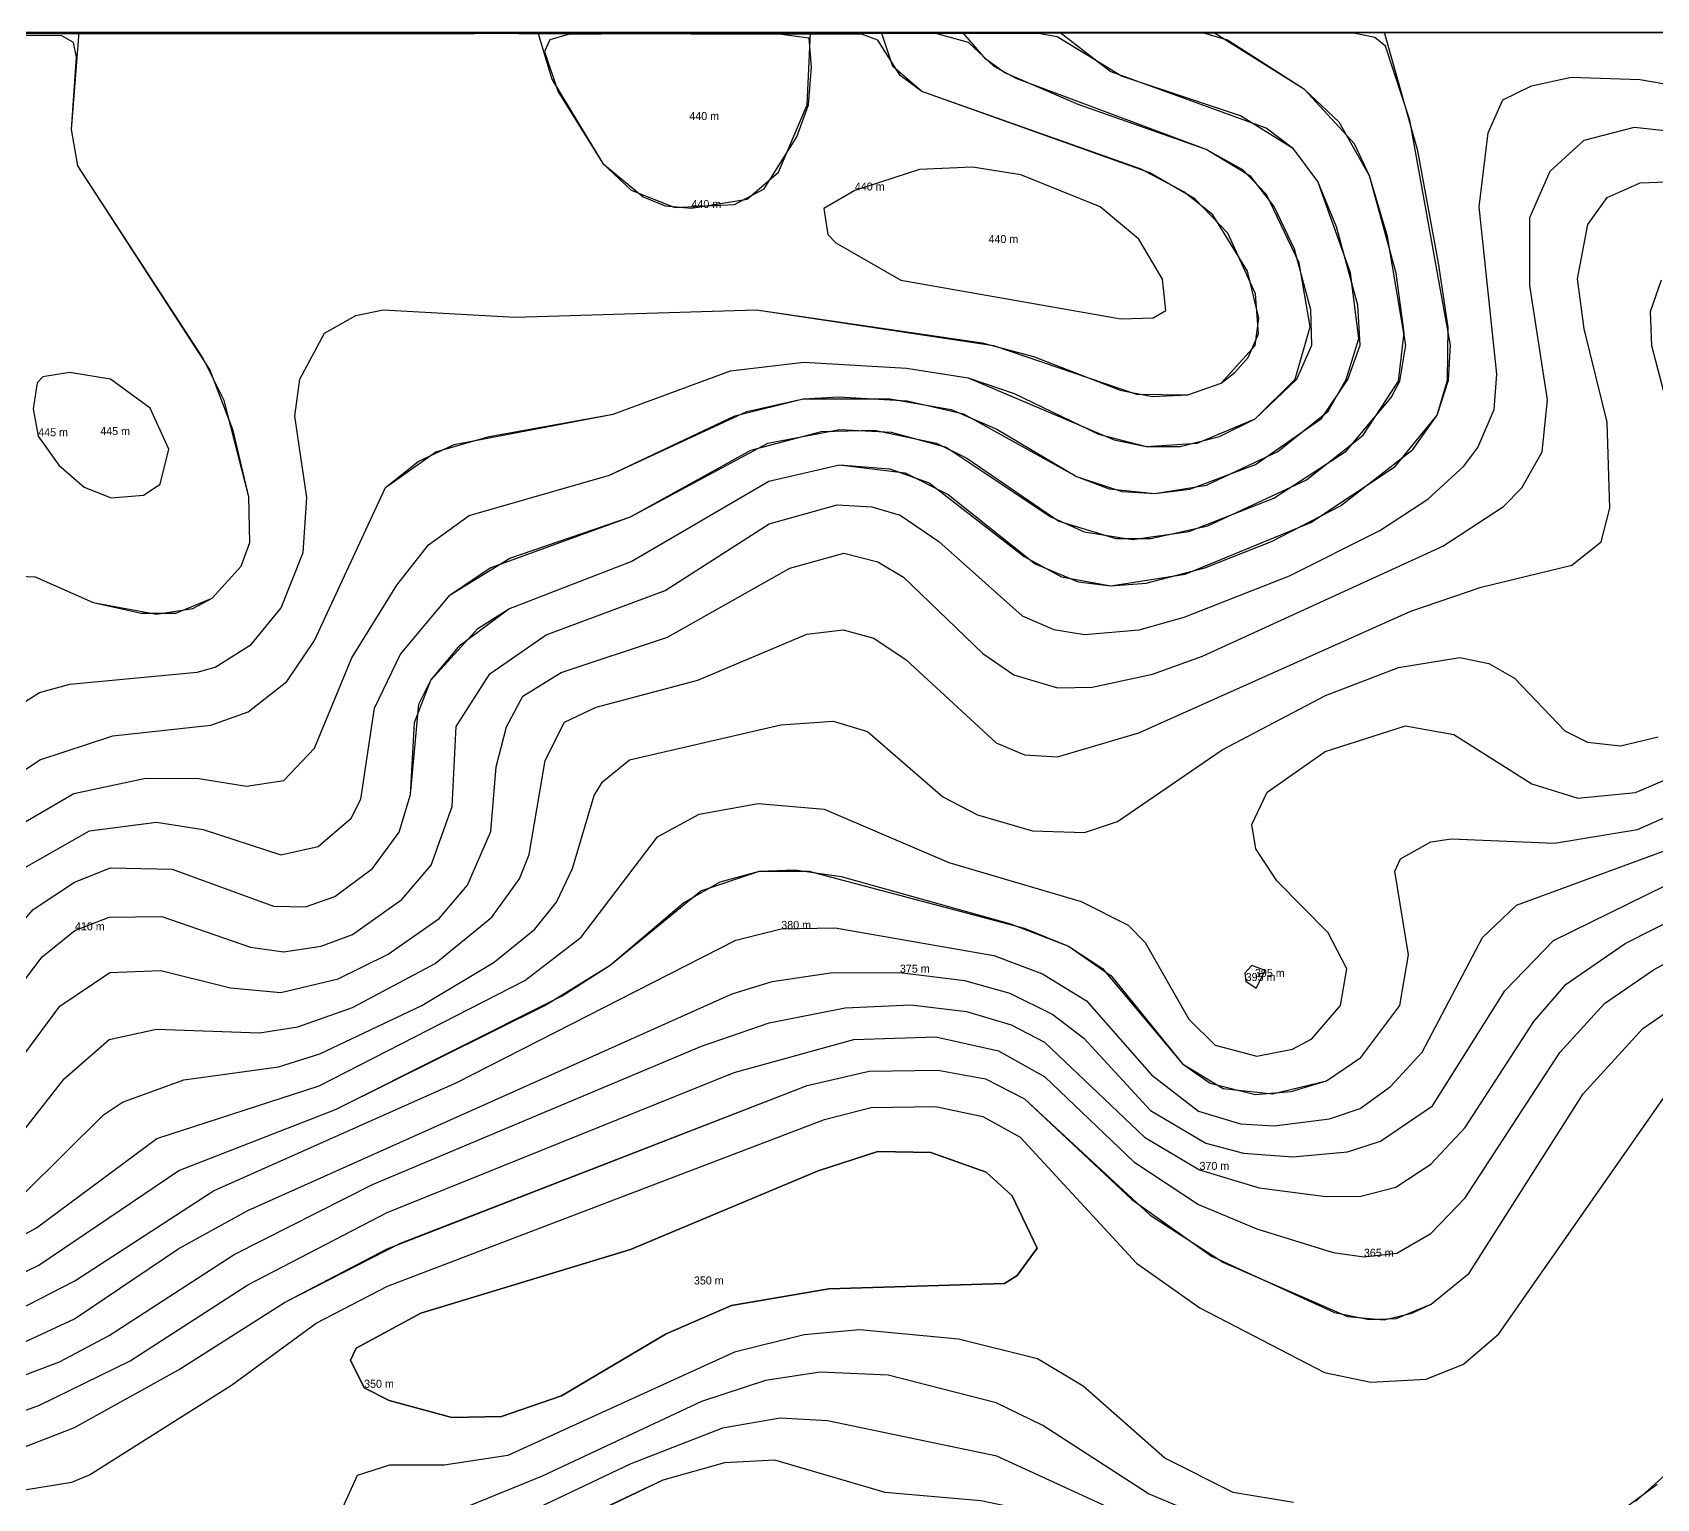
# Model space of a CAD drawing. Extents: x 104.513 to 104.5295, y 28.4567 to 28.4663.
# Drawn here: x 104.520084 to 104.523953, y 28.462821 to 28.466315 of the extents above; entities that cross this region are included whole.
import ezdxf

# ---------------------------------------------------------------- set-up
doc = ezdxf.new("R2010")
doc.units = 0
doc.header["$MEASUREMENT"] = 0
for name, color, linetype in [('Contour_Line_Intermediate', 7, 'Continuous'), ('Contour_Line_Major', 7, 'Continuous'), ('Contour_Line_Minor', 7, 'Continuous'), ('FeatureAttribs', 7, 'Continuous'), ('Iso-height_Area', 7, 'Continuous')]:
    doc.layers.add(name, color=color, linetype=linetype)

# ---------------------------------------------------------------- blocks, each defined once
blk = doc.blocks.new('FEATURE')

msp = doc.modelspace()

# ---------------------------------------------------------------- linework, layer by layer
at = {"layer": 'Contour_Line_Intermediate', "color": 36, "true_color": 0x804000}
for points in [[(104.5200152, 28.4644035, 425), (104.5201825, 28.4645012, 425), (104.5203504, 28.4645371, 425), (104.5204757, 28.4645375, 425), (104.5205936, 28.4645187, 425), (104.5206827, 28.4645319, 425), (104.5207556, 28.4646093, 425), (104.5208449, 28.4648245, 425), (104.5209516, 28.4649976, 425), (104.5210277, 28.4650938, 425), (104.521124, 28.4651635, 425), (104.5214588, 28.4652593, 425), (104.521757, 28.465401, 425), (104.5219198, 28.4654411, 425), (104.522127, 28.4654416, 425), (104.5222726, 28.4654157, 425), (104.5223811, 28.4653689, 425), (104.5225708, 28.4652561, 425), (104.5226786, 28.4652206, 425), (104.5227577, 28.4652155, 425), (104.5228803, 28.4652358, 425), (104.5230504, 28.4653159, 425), (104.5231705, 28.465412, 425), (104.5232135, 28.4654876, 425), (104.5232433, 28.4655854, 425), (104.5232233, 28.4657414, 425), (104.5231462, 28.4659596, 425), (104.523088, 28.4660369, 425), (104.5230229, 28.4660862, 425), (104.5226515, 28.4662214, 425), (104.5225311, 28.4663145, 425)], [(104.5200179, 28.4631722, 375), (104.5201839, 28.4632491, 375), (104.5204324, 28.4634167, 375), (104.5205972, 28.4635073, 375), (104.5217508, 28.4640235, 375), (104.5218457, 28.4640528, 375), (104.5219853, 28.4640736, 375), (104.5221503, 28.4640741, 375), (104.522304, 28.464055, 375), (104.522412, 28.4640249, 375), (104.5225145, 28.4639745, 375), (104.5225881, 28.4639176, 375), (104.5227471, 28.4637457, 375), (104.5228794, 28.4636676, 375), (104.5229684, 28.4636438, 375), (104.5230861, 28.4636351, 375), (104.5232165, 28.4636468, 375), (104.5232953, 28.4636723, 375), (104.5234187, 28.4637567, 375), (104.5235912, 28.4640306, 375), (104.5237069, 28.4641508, 375), (104.5242405, 28.464413, 375)]]:
    msp.add_polyline3d(points, dxfattribs=at)
at = {"layer": 'Contour_Line_Major', "color": 36, "true_color": 0x804000}
for points in [[(104.5200134, 28.4636346, 400), (104.5201593, 28.4638208, 400), (104.5202665, 28.4639147, 400), (104.5203797, 28.4639391, 400), (104.5206245, 28.463931, 400), (104.520716, 28.4639451, 400), (104.5208466, 28.4639912, 400), (104.5210434, 28.4640959, 400), (104.5211784, 28.4642065, 400), (104.521244, 28.4642977, 400), (104.5212671, 28.4643553, 400), (104.5213055, 28.46458, 400), (104.5213517, 28.464671, 400), (104.5214269, 28.4647071, 400), (104.5216688, 28.4647708, 400), (104.5219286, 28.4648805, 400), (104.5220148, 28.4648913, 400), (104.5220882, 28.4648711, 400), (104.5221649, 28.4648192, 400), (104.5223792, 28.4646216, 400), (104.5224469, 28.464593, 400), (104.5225254, 28.4645883, 400), (104.5227194, 28.4646458, 400), (104.5233675, 28.4649352, 400), (104.5235346, 28.4649923, 400), (104.5237508, 28.4650455, 400), (104.5238209, 28.465101, 400), (104.5238415, 28.4651812, 400), (104.5238349, 28.4653856, 400), (104.5237799, 28.4656086, 400), (104.5237646, 28.4657277, 400), (104.523789, 28.4658572, 400), (104.5238349, 28.4659212, 400), (104.5239139, 28.4659565, 400), (104.5239977, 28.4659597, 400)], [(104.5224774, 28.4634173, 350), (104.5224298, 28.463352, 350), (104.5223998, 28.463333, 350), (104.5219806, 28.4633209, 350), (104.5217491, 28.4632807, 350), (104.5215933, 28.4632136, 350), (104.521344, 28.4630658, 350), (104.5212011, 28.4630167, 350), (104.5210833, 28.4630143, 350), (104.5209334, 28.4630547, 350), (104.520874, 28.4630848, 350), (104.5208418, 28.4631509, 350), (104.5208551, 28.463179, 350), (104.5210089, 28.4632627, 350), (104.5215089, 28.4634147, 350), (104.5219559, 28.4636021, 350), (104.5220979, 28.4636477, 350), (104.5222237, 28.4636456, 350), (104.5223557, 28.4635987, 350), (104.5224179, 28.4635421, 350), (104.5224774, 28.4634173, 350)]]:
    msp.add_polyline3d(points, dxfattribs=at)
at = {"layer": 'Contour_Line_Minor', "color": 36, "true_color": 0x804000}
for points in [[(104.5198518, 28.4639548, 415), (104.5200857, 28.4642242, 415), (104.5201843, 28.4642899, 415), (104.52027, 28.4643242, 415), (104.5204169, 28.4643208, 415), (104.520658, 28.4642329, 415), (104.5207341, 28.4642312, 415), (104.520804, 28.4642556, 415), (104.520894, 28.4643223, 415), (104.5209577, 28.464409, 415), (104.5209844, 28.4644985, 415), (104.5210047, 28.4647135, 415), (104.5210332, 28.4647707, 415), (104.5211025, 28.4648544, 415), (104.5212185, 28.4649411, 415), (104.5215099, 28.4650539, 415), (104.5218384, 28.4652449, 415), (104.5220064, 28.4652839, 415), (104.5221629, 28.4652648, 415), (104.5222651, 28.4652138, 415), (104.5224725, 28.4650482, 415), (104.5225751, 28.4650053, 415), (104.522653, 28.4649956, 415), (104.5227371, 28.465002, 415), (104.5228764, 28.465039, 415), (104.5230355, 28.4651015, 415), (104.5232, 28.4651866, 415), (104.5233719, 28.4653211, 415), (104.5234301, 28.4654027, 415), (104.5234547, 28.465486, 415), (104.5234561, 28.4656119, 415), (104.5234334, 28.4657653, 415), (104.5233837, 28.4660326, 415), (104.5233047, 28.4663145, 415)], [(104.5199737, 28.4644963, 430), (104.5201014, 28.4645813, 430), (104.5202755, 28.4646383, 430), (104.5205087, 28.4646638, 430), (104.5205981, 28.4646953, 430), (104.52069, 28.4647675, 430), (104.5207561, 28.4648655, 430), (104.520925, 28.4652302, 430), (104.521045, 28.465315, 430), (104.521172, 28.4653518, 430), (104.5214671, 28.4654049, 430), (104.5217467, 28.4655081, 430), (104.5219218, 28.4655287, 430), (104.5221657, 28.4655149, 430), (104.5223125, 28.4654913, 430), (104.5224222, 28.4654538, 430), (104.5226231, 28.4653569, 430), (104.5227368, 28.4653275, 430), (104.522858, 28.4653362, 430), (104.5229967, 28.4653939, 430), (104.5230915, 28.4654881, 430), (104.5231279, 28.4656127, 430), (104.5231014, 28.4657652, 430), (104.5230232, 28.4659285, 430), (104.522967, 28.4659875, 430), (104.52288, 28.4660355, 430), (104.5225749, 28.4661427, 430), (104.5224003, 28.4662182, 430), (104.5223546, 28.4662507, 430), (104.5223004, 28.4663145, 430)], [(104.5200136, 28.4650206, 440), (104.5200907, 28.4650171, 440), (104.5202289, 28.4649565, 440), (104.5203796, 28.4649284, 440), (104.5204661, 28.464942, 440), (104.5205119, 28.4649661, 440), (104.5205813, 28.4650425, 440), (104.5206018, 28.4650988, 440), (104.5205997, 28.4652082, 440), (104.5205404, 28.4654377, 440), (104.5204897, 28.4655394, 440), (104.5201918, 28.4659967, 440), (104.5201768, 28.4660834, 440), (104.5201956, 28.4663145, 440)], [(104.5200268, 28.4646948, 435), (104.5201008, 28.464742, 435), (104.5201732, 28.4647613, 435), (104.5204767, 28.4647899, 435), (104.5205196, 28.4648022, 435), (104.5206051, 28.464856, 435), (104.5206763, 28.4649434, 435), (104.5207289, 28.4650755, 435), (104.5207375, 28.4652062, 435), (104.5207092, 28.4654005, 435), (104.5207205, 28.4654887, 435), (104.5207796, 28.4655981, 435), (104.5208543, 28.4656403, 435), (104.5209197, 28.4656533, 435), (104.5212336, 28.4656362, 435), (104.5218085, 28.4656537, 435), (104.5223735, 28.4655687, 435), (104.5227135, 28.465453, 435), (104.5228363, 28.4654508, 435), (104.5229158, 28.4654787, 435), (104.5229967, 28.4655687, 435), (104.5230054, 28.4656339, 435), (104.5229784, 28.4657461, 435), (104.5228954, 28.4658799, 435), (104.5228265, 28.465935, 435), (104.5227247, 28.4659891, 435), (104.5222025, 28.4661735, 435), (104.5221338, 28.4662333, 435), (104.5221062, 28.4663145, 435)], [(104.5200634, 28.4643234, 420), (104.5202201, 28.4644119, 420), (104.5203795, 28.464433, 420), (104.5204905, 28.4644154, 420), (104.520676, 28.4643551, 420), (104.5207648, 28.4643749, 420), (104.5208434, 28.4644424, 420), (104.5208659, 28.4644873, 420), (104.5208991, 28.4647044, 420), (104.520961, 28.4648327, 420), (104.5210787, 28.4649744, 420), (104.521221, 28.4650617, 420), (104.5215082, 28.4651602, 420), (104.5217954, 28.4653194, 420), (104.5219637, 28.4653639, 420), (104.5220895, 28.4653668, 420), (104.5222377, 28.4653356, 420), (104.52231, 28.4653, 420), (104.5225291, 28.4651496, 420), (104.5226649, 28.4651083, 420), (104.5227477, 28.4651084, 420), (104.5228839, 28.4651386, 420), (104.5231192, 28.4652485, 420), (104.5232536, 28.4653552, 420), (104.523338, 28.4654835, 420), (104.5233514, 28.4655988, 420), (104.5233324, 28.465741, 420), (104.5232691, 28.4659728, 420), (104.5231966, 28.466101, 420), (104.5231138, 28.4661787, 420), (104.5228974, 28.4663145, 420)], [(104.5212876, 28.4663145, 440), (104.5213214, 28.4662035, 440), (104.5214428, 28.4660021, 440), (104.5215384, 28.4659226, 440), (104.5215908, 28.4659011, 440), (104.5216538, 28.4658961, 440), (104.5217865, 28.4659171, 440), (104.5218612, 28.4659815, 440), (104.5219297, 28.4661418, 440), (104.5219376, 28.4663145, 440)], [(104.5198926, 28.4638298, 410), (104.5201075, 28.4641117, 410), (104.5201852, 28.4641749, 410), (104.5202669, 28.4642066, 410), (104.5203925, 28.4642076, 410), (104.5206034, 28.4641348, 410), (104.5206819, 28.4641235, 410), (104.5207721, 28.4641375, 410), (104.5208463, 28.4641647, 410), (104.5209639, 28.4642487, 410), (104.521034, 28.4643302, 410), (104.5210835, 28.4644704, 410), (104.5210936, 28.4646607, 410), (104.5211731, 28.4647863, 410), (104.5213079, 28.464879, 410), (104.5215912, 28.4649848, 410), (104.5218392, 28.4651436, 410), (104.5220012, 28.4651887, 410), (104.5220833, 28.4651842, 410), (104.522151, 28.4651643, 410), (104.5222429, 28.4651014, 410), (104.5224416, 28.4649247, 410), (104.5225166, 28.4648918, 410), (104.5225899, 28.4648802, 410), (104.5227202, 28.4648911, 410), (104.5228278, 28.4649209, 410), (104.523078, 28.4650196, 410), (104.5232936, 28.4651277, 410), (104.5234079, 28.4652023, 410), (104.5234937, 28.4652811, 410), (104.5235271, 28.4653252, 410), (104.5235655, 28.4654164, 410), (104.5235721, 28.4655005, 410), (104.5235303, 28.465899, 410), (104.5235518, 28.4660755, 410), (104.5235862, 28.4661544, 410), (104.523655, 28.4661874, 410), (104.5237493, 28.466208, 410), (104.523913, 28.4662026, 410), (104.5240286, 28.4661825, 410)], [(104.5199361, 28.4637077, 405), (104.5201493, 28.4639942, 405), (104.5202686, 28.4640746, 405), (104.52039, 28.4640793, 405), (104.5205558, 28.4640375, 405), (104.520676, 28.4640267, 405), (104.5208126, 28.4640597, 405), (104.520931, 28.4641184, 405), (104.5210525, 28.464203, 405), (104.5211204, 28.4642827, 405), (104.5211759, 28.4644105, 405), (104.5211889, 28.4645642, 405), (104.521213, 28.4646601, 405), (104.5212522, 28.464733, 405), (104.5213433, 28.4647897, 405), (104.5215966, 28.4648733, 405), (104.5218882, 28.465038, 405), (104.5220169, 28.4650738, 405), (104.5220975, 28.4650534, 405), (104.522159, 28.4650164, 405), (104.5223477, 28.464835, 405), (104.5224215, 28.4647834, 405), (104.5225258, 28.4647531, 405), (104.5226081, 28.4647543, 405), (104.5227517, 28.4647857, 405), (104.522871, 28.4648283, 405), (104.5234438, 28.4650905, 405), (104.523588, 28.4651851, 405), (104.5236314, 28.4652295, 405), (104.52368, 28.465315, 405), (104.5236926, 28.4654388, 405), (104.5236506, 28.4657119, 405), (104.523651, 28.4658736, 405), (104.5236991, 28.4659839, 405), (104.5237806, 28.4660582, 405), (104.5239005, 28.4660888, 405), (104.5240529, 28.4660718, 405)], [(104.5227841, 28.4656523, 440), (104.5227761, 28.4657265, 440), (104.5227194, 28.4658218, 440), (104.5226274, 28.4658991, 440), (104.5224385, 28.4659755, 440), (104.5223232, 28.4659936, 440), (104.5221967, 28.4659878, 440), (104.522043, 28.4659378, 440), (104.5219693, 28.4658948, 440), (104.5219786, 28.4658333, 440), (104.5219974, 28.465813, 440), (104.5221525, 28.4657245, 440), (104.5226769, 28.465632, 440), (104.5227533, 28.4656344, 440), (104.5227841, 28.4656523, 440)], [(104.5240945, 28.464981, 395), (104.5239411, 28.4655676, 395), (104.5239383, 28.4656496, 395), (104.5239647, 28.465725, 395)], [(104.5204092, 28.4653212, 445), (104.5203644, 28.4654196, 445), (104.5202695, 28.4654886, 445), (104.5201726, 28.4655046, 445), (104.5201088, 28.465494, 445), (104.520095, 28.4654797, 445), (104.5200855, 28.4654178, 445), (104.5200977, 28.4653523, 445), (104.5201471, 28.4652831, 445), (104.520207, 28.4652306, 445), (104.5202718, 28.4652057, 445), (104.5203485, 28.4652123, 445), (104.5203885, 28.4652382, 445), (104.5204092, 28.4653212, 445)], [(104.5200637, 28.4635473, 395), (104.5202536, 28.4637356, 395), (104.5202985, 28.4637655, 395), (104.5204445, 28.4638185, 395), (104.5206703, 28.4638497, 395), (104.5207684, 28.463881, 395), (104.5210118, 28.4639961, 395), (104.5211841, 28.4640988, 395), (104.5212803, 28.4641773, 395), (104.5213321, 28.4642418, 395), (104.5213707, 28.4643224, 395), (104.5214217, 28.4644962, 395), (104.521442, 28.4645287, 395), (104.5215061, 28.464581, 395), (104.5218663, 28.4646647, 395), (104.5219911, 28.4646735, 395), (104.5220734, 28.4646487, 395), (104.5222526, 28.4644928, 395), (104.5223354, 28.46445, 395), (104.5224662, 28.464412, 395), (104.5225898, 28.4644083, 395), (104.5226685, 28.4644343, 395), (104.5229176, 28.4646048, 395), (104.5231642, 28.4647346, 395), (104.5233382, 28.4648015, 395), (104.5234839, 28.464825, 395), (104.5235533, 28.464811, 395), (104.523614, 28.4647762, 395), (104.523734, 28.4646505, 395), (104.523788, 28.4646237, 395), (104.5238669, 28.4646149, 395), (104.5239562, 28.4646357, 395)], [(104.5199402, 28.4633826, 390), (104.5200935, 28.4634662, 390), (104.5203805, 28.4636786, 390), (104.5207667, 28.463804, 390), (104.521257, 28.4640552, 390), (104.5213912, 28.4641585, 390), (104.5215725, 28.4643974, 390), (104.5216722, 28.464452, 390), (104.5218129, 28.4644769, 390), (104.52197, 28.4644638, 390), (104.5222669, 28.4643367, 390), (104.5225822, 28.4642438, 390), (104.5226942, 28.4641875, 390), (104.5227349, 28.464146, 390), (104.5228387, 28.4639636, 390), (104.5229014, 28.4639013, 390), (104.5230003, 28.463875, 390), (104.5230858, 28.463892, 390), (104.5231312, 28.4639166, 390), (104.5232, 28.463996, 390), (104.5232152, 28.4640833, 390), (104.5231703, 28.4641691, 390), (104.523048, 28.4642929, 390), (104.5229981, 28.4643688, 390), (104.5229884, 28.4644269, 390), (104.5230251, 28.4645045, 390), (104.523163, 28.4646007, 390), (104.5233549, 28.4646619, 390), (104.5234694, 28.4646419, 390), (104.5236552, 28.4645244, 390), (104.5237651, 28.4644896, 390), (104.5239024, 28.4645033, 390), (104.5240743, 28.4645762, 390)], [(104.5199396, 28.4632996, 385), (104.5200989, 28.463377, 385), (104.5204328, 28.4636028, 385), (104.5208059, 28.4637483, 385), (104.5213044, 28.4639958, 385), (104.5214604, 28.4640918, 385), (104.5216763, 28.464269, 385), (104.5218157, 28.4643157, 385), (104.5218997, 28.4643191, 385), (104.5220106, 28.4643029, 385), (104.5224139, 28.4641905, 385), (104.5225518, 28.4641369, 385), (104.5226536, 28.4640666, 385), (104.5228235, 28.4638565, 385), (104.5229204, 28.4637977, 385), (104.5230381, 28.4637851, 385), (104.5231665, 28.4638162, 385), (104.5232481, 28.4638719, 385), (104.5233411, 28.4639954, 385), (104.523362, 28.4641162, 385), (104.523329, 28.4643158, 385), (104.5233428, 28.4643453, 385), (104.5234149, 28.4643858, 385), (104.5234642, 28.4643929, 385), (104.5237095, 28.4643826, 385), (104.5239069, 28.4644154, 385), (104.5241116, 28.4645053, 385)], [(104.519988, 28.4632385, 380), (104.5201851, 28.4633393, 380), (104.5205153, 28.4635538, 380), (104.5210952, 28.4638124, 380), (104.5217595, 28.4641511, 380), (104.5218677, 28.4641783, 380), (104.5219959, 28.4641807, 380), (104.5223744, 28.4641147, 380), (104.52249, 28.4640715, 380), (104.5225949, 28.4640067, 380), (104.5227498, 28.4638309, 380), (104.5228616, 28.4637436, 380), (104.5229614, 28.4637138, 380), (104.5230417, 28.4637088, 380), (104.5231738, 28.4637259, 380), (104.523247, 28.46375, 380), (104.523319, 28.4638029, 380), (104.5233947, 28.4638845, 380), (104.5235381, 28.4641581, 380), (104.5236194, 28.4642349, 380), (104.5240748, 28.4644026, 380)], [(104.519898, 28.463052, 370), (104.5201485, 28.463147, 370), (104.5202665, 28.4632097, 370), (104.5205644, 28.4634023, 370), (104.5208943, 28.4635689, 370), (104.5216773, 28.4638991, 370), (104.5218385, 28.4639544, 370), (104.5220199, 28.4639903, 370), (104.5221763, 28.4639974, 370), (104.5223093, 28.4639818, 370), (104.5224157, 28.4639499, 370), (104.522495, 28.4639083, 370), (104.5227333, 28.4636817, 370), (104.5228639, 28.463604, 370), (104.5230059, 28.463561, 370), (104.5231645, 28.4635409, 370), (104.5232481, 28.4635416, 370), (104.5233314, 28.4635629, 370), (104.5234153, 28.463618, 370), (104.5234967, 28.463705, 370), (104.5236601, 28.4639575, 370), (104.5237371, 28.4640463, 370), (104.5238776, 28.4641432, 370), (104.5242077, 28.4643105, 370)], [(104.519943, 28.462985, 365), (104.5201009, 28.4630433, 365), (104.5203164, 28.4631494, 365), (104.5205973, 28.4633302, 365), (104.5209288, 28.4635022, 365), (104.5217556, 28.4638358, 365), (104.5220403, 28.463915, 365), (104.5222356, 28.4639208, 365), (104.5223853, 28.4638879, 365), (104.5224959, 28.4638259, 365), (104.5227077, 28.4636234, 365), (104.5228616, 28.4635214, 365), (104.5230003, 28.4634633, 365), (104.5231822, 28.4634075, 365), (104.5232555, 28.4633971, 365), (104.5233336, 28.4634057, 365), (104.5234148, 28.4634526, 365), (104.5234968, 28.4635378, 365), (104.5237226, 28.4638837, 365), (104.5238283, 28.4640002, 365), (104.5239456, 28.464081, 365), (104.5242738, 28.4642598, 365)], [(104.5200167, 28.4629254, 360), (104.5201839, 28.4629904, 360), (104.5204315, 28.4631275, 360), (104.520684, 28.4632879, 360), (104.5209603, 28.4634296, 360), (104.5219295, 28.463805, 360), (104.5220767, 28.4638394, 360), (104.5222403, 28.463842, 360), (104.5223541, 28.4638211, 360), (104.5224474, 28.4637735, 360), (104.5227025, 28.4635334, 360), (104.5228923, 28.4633983, 360), (104.5231857, 28.4632641, 360), (104.5232679, 28.4632473, 360), (104.5233323, 28.46325, 360), (104.5234156, 28.4632844, 360), (104.5235061, 28.463358, 360), (104.523778, 28.4637852, 360), (104.5239203, 28.4639408, 360), (104.5241147, 28.4640745, 360)], [(104.5230204, 28.4640795, 395), (104.5229885, 28.4640913, 395), (104.5229716, 28.4640732, 395), (104.5229739, 28.4640541, 395), (104.5229986, 28.4640373, 395), (104.5230204, 28.4640795, 395)], [(104.5199463, 28.4628222, 355), (104.520178, 28.4628602, 355), (104.5202202, 28.4628777, 355), (104.5205579, 28.4630914, 355), (104.52076, 28.4632387, 355), (104.5209298, 28.4633272, 355), (104.521971, 28.4637242, 355), (104.5220821, 28.4637531, 355), (104.5222352, 28.4637552, 355), (104.5223477, 28.4637309, 355), (104.5224366, 28.4636819, 355), (104.5227141, 28.4633817, 355), (104.5228646, 28.4632754, 355), (104.5231617, 28.4631216, 355), (104.5232717, 28.4630985, 355), (104.5234035, 28.4631055, 355), (104.5234931, 28.4631414, 355), (104.5235769, 28.4632132, 355), (104.5239857, 28.4637984, 355)], [(104.5230875, 28.4628115, 355), (104.5229444, 28.462835, 355), (104.522781, 28.4629167, 355), (104.5225869, 28.4630886, 355), (104.5224778, 28.4631536, 355), (104.5222896, 28.4632003, 355), (104.5220538, 28.4632227, 355), (104.5219223, 28.463211, 355), (104.5217564, 28.46317, 355), (104.521216, 28.4629232, 355), (104.521065, 28.4629002, 355), (104.5209347, 28.4629003, 355), (104.5208577, 28.4628757, 355), (104.5207695, 28.4626809, 355)], [(104.5240482, 28.4627465, 360), (104.5238754, 28.4626524, 360), (104.5237331, 28.4626086, 360), (104.5236477, 28.4625981, 360), (104.5235723, 28.4626134, 360), (104.5233602, 28.4626933, 360), (104.5229377, 28.4627502, 360), (104.5227421, 28.4628319, 360), (104.522491, 28.4629953, 360), (104.5223798, 28.4630492, 360), (104.5221221, 28.4631149, 360), (104.5219604, 28.4631222, 360), (104.5218305, 28.4631018, 360), (104.5216774, 28.4630521, 360), (104.5212984, 28.4628745, 360), (104.5210118, 28.4627573, 360), (104.5207254, 28.462564, 360), (104.5205956, 28.4625115, 360), (104.5203449, 28.4624504, 360), (104.52026, 28.4623944, 360), (104.5201401, 28.4622623, 360), (104.5200511, 28.4621916, 360)], [(104.523991, 28.4625975, 365), (104.5238673, 28.4625504, 365), (104.5237122, 28.4625046, 365), (104.5235809, 28.4625089, 365), (104.5233232, 28.4626157, 365), (104.5229969, 28.4626719, 365), (104.5227997, 28.4627295, 365), (104.5223808, 28.4629219, 365), (104.5219779, 28.4630063, 365), (104.5218647, 28.4630127, 365), (104.5217276, 28.4629887, 365), (104.5215096, 28.4629037, 365), (104.5210966, 28.4627073, 365), (104.5206357, 28.4624351, 365), (104.5203923, 28.4623314, 365), (104.520148, 28.4621698, 365), (104.5196855, 28.4619133, 365)], [(104.5239926, 28.4624934, 370), (104.5238582, 28.4624418, 370), (104.5237186, 28.462413, 370), (104.5236011, 28.4624202, 370), (104.5232904, 28.4625515, 370), (104.5228148, 28.4626619, 370), (104.5224571, 28.4627917, 370), (104.5223427, 28.4628152, 370), (104.522115, 28.4628351, 370), (104.5218523, 28.4629121, 370), (104.5217324, 28.4629061, 370), (104.5215857, 28.462865, 370), (104.5211445, 28.4626561, 370), (104.5206826, 28.4623727, 370), (104.520466, 28.4622695, 370), (104.5197186, 28.4618627, 370)], [(104.5239865, 28.4628892, 355), (104.5239026, 28.4628139, 355)]]:
    msp.add_polyline3d(points, dxfattribs=at)
at = {"layer": 'Iso-height_Area', "color": 5, "true_color": 0x0000fe}
msp.add_polyline3d([(104.5292895, 28.4663145, 320), (104.5293723, 28.4663145, 320), (104.5294385, 28.466298, 320), (104.5294551, 28.466149, 320), (104.5294551, 28.4568779, 320), (104.5294468, 28.4568034, 320), (104.529422, 28.4567455, 320), (104.529364, 28.4567206, 320), (104.5292895, 28.4567124, 320), (104.5153001, 28.4567124, 320), (104.5131479, 28.4567124, 320), (104.5130734, 28.4567206, 320), (104.5130155, 28.4567455, 320), (104.5129906, 28.4568034, 320), (104.5129824, 28.4568779, 320), (104.5129824, 28.466149, 320), (104.5129906, 28.4662235, 320), (104.5130155, 28.4662814, 320), (104.5130734, 28.4663063, 320), (104.5131479, 28.4663145, 320), (104.5292895, 28.4663145, 320)], close=True, dxfattribs=at)
at = {"layer": 'Iso-height_Area', "color": 160, "true_color": 0x002afe}
msp.add_polyline3d([(104.5292895, 28.4567124, 325), (104.5153001, 28.4567124, 325), (104.5131479, 28.4567124, 325), (104.5130734, 28.4567206, 325), (104.5130155, 28.4567455, 325), (104.5129906, 28.4568034, 325), (104.5129824, 28.4568779, 325), (104.5129824, 28.4576219, 325), (104.5129925, 28.4577589, 325), (104.5131411, 28.4579969, 325), (104.5132346, 28.4582202, 325), (104.5131968, 28.4582514, 325), (104.5130277, 28.458204, 325), (104.5129997, 28.4582067, 325), (104.5129824, 28.4582922, 325), (104.5129824, 28.466149, 325), (104.5129906, 28.4662235, 325), (104.5130155, 28.4662814, 325), (104.5130734, 28.4663063, 325), (104.5131479, 28.4663145, 325), (104.5287101, 28.4663145, 325)], dxfattribs=at)
at = {"layer": 'Iso-height_Area', "color": 40, "true_color": 0xfedc00}
msp.add_polyline3d([(104.5198518, 28.4639548, 415), (104.5200857, 28.4642242, 415), (104.5201843, 28.4642899, 415), (104.52027, 28.4643242, 415), (104.5204169, 28.4643208, 415), (104.520658, 28.4642329, 415), (104.5207341, 28.4642312, 415), (104.520804, 28.4642556, 415), (104.520894, 28.4643223, 415), (104.5209577, 28.464409, 415), (104.5209844, 28.4644985, 415), (104.520994, 28.4646698, 415), (104.5210332, 28.4647707, 415), (104.5211451, 28.4648938, 415), (104.5212185, 28.4649411, 415), (104.5215099, 28.4650539, 415), (104.5218384, 28.4652449, 415), (104.5220064, 28.4652839, 415), (104.5221264, 28.4652748, 415), (104.5222199, 28.4652414, 415), (104.5224462, 28.4650654, 415), (104.5225355, 28.465017, 415), (104.522653, 28.4649956, 415), (104.5228294, 28.4650237, 415), (104.5231292, 28.4651466, 415), (104.5233299, 28.4652805, 415), (104.5234301, 28.4654027, 415), (104.5234568, 28.465486, 415), (104.5234619, 28.4655695, 415), (104.5234619, 28.4655695, 415), (104.5233647, 28.4661056, 415), (104.5233066, 28.466282, 415), (104.5232819, 28.4663027, 415), (104.5232317, 28.4663128, 415), (104.5130734, 28.4663063, 415)], dxfattribs=at)
at = {"layer": 'Iso-height_Area', "color": 40, "true_color": 0xfece00}
msp.add_polyline3d([(104.5200634, 28.4643234, 420), (104.5202201, 28.4644119, 420), (104.5203795, 28.464433, 420), (104.5204905, 28.4644154, 420), (104.520676, 28.4643551, 420), (104.5207648, 28.4643749, 420), (104.5208434, 28.4644424, 420), (104.5208659, 28.4644873, 420), (104.5208991, 28.4647044, 420), (104.520961, 28.4648327, 420), (104.5210787, 28.4649744, 420), (104.521174, 28.4650386, 420), (104.5215082, 28.4651602, 420), (104.5218356, 28.4653355, 420), (104.522007, 28.4653681, 420), (104.5221291, 28.4653624, 420), (104.5222608, 28.4653265, 420), (104.5225084, 28.4651608, 420), (104.5225894, 28.4651244, 420), (104.5227042, 28.4651063, 420), (104.5228386, 28.4651256, 420), (104.523041, 28.4652044, 420), (104.5232129, 28.4653164, 420), (104.5233202, 28.4654448, 420), (104.5233408, 28.4654835, 420), (104.5233555, 28.4655695, 420), (104.5233555, 28.4655695, 420), (104.5233114, 28.4658282, 420), (104.5232691, 28.4659728, 420), (104.5232333, 28.4660491, 420), (104.5231138, 28.4661787, 420), (104.5229303, 28.466296, 420), (104.5228741, 28.4663125, 420), (104.5130734, 28.4663063, 420)], dxfattribs=at)
at = {"layer": 'Iso-height_Area', "color": 40, "true_color": 0xfeb200}
msp.add_polyline3d([(104.5199737, 28.4644963, 430), (104.5201014, 28.4645813, 430), (104.5202755, 28.4646383, 430), (104.5205087, 28.4646638, 430), (104.5205981, 28.4646953, 430), (104.52069, 28.4647675, 430), (104.5207561, 28.4648655, 430), (104.520925, 28.4652302, 430), (104.5210027, 28.4652925, 430), (104.5210889, 28.4653327, 430), (104.5214671, 28.4654049, 430), (104.5217467, 28.4655081, 430), (104.5219218, 28.4655287, 430), (104.5221657, 28.4655149, 430), (104.5223125, 28.4654913, 430), (104.5226609, 28.4653436, 430), (104.5227368, 28.4653275, 430), (104.5228181, 28.4653279, 430), (104.5229116, 28.465352, 430), (104.5229967, 28.4653939, 430), (104.5230961, 28.4654881, 430), (104.5231315, 28.4655695, 430), (104.5231315, 28.4655695, 430), (104.5231294, 28.4656538, 430), (104.5230901, 28.4657985, 430), (104.5230417, 28.4658996, 430), (104.5229864, 28.4659716, 430), (104.52288, 28.4660355, 430), (104.5224273, 28.4662051, 430), (104.5223751, 28.4662334, 430), (104.5223139, 28.4662904, 430), (104.5222358, 28.4663124, 430), (104.5130734, 28.4663063, 430)], dxfattribs=at)
at = {"layer": 'Iso-height_Area', "color": 40, "true_color": 0xfec000}
msp.add_polyline3d([(104.5200152, 28.4644035, 425), (104.5201825, 28.4645012, 425), (104.5203504, 28.4645371, 425), (104.5204757, 28.4645375, 425), (104.5205936, 28.4645187, 425), (104.5206827, 28.4645319, 425), (104.5207556, 28.4646093, 425), (104.5208449, 28.4648245, 425), (104.5209516, 28.4649976, 425), (104.5210277, 28.4650938, 425), (104.521124, 28.4651635, 425), (104.5214588, 28.4652593, 425), (104.521786, 28.4654115, 425), (104.5219198, 28.4654411, 425), (104.5220051, 28.4654463, 425), (104.5221678, 28.465437, 425), (104.5223018, 28.4654061, 425), (104.5225708, 28.4652561, 425), (104.5226485, 28.4652272, 425), (104.5227577, 28.4652155, 425), (104.5228406, 28.465226, 425), (104.5229977, 28.4652848, 425), (104.5231547, 28.465395, 425), (104.523217, 28.4654876, 425), (104.5232465, 28.4655695, 425), (104.5232465, 28.4655695, 425), (104.5232407, 28.4656648, 425), (104.5231906, 28.4658516, 425), (104.5231462, 28.4659596, 425), (104.523088, 28.4660369, 425), (104.5229616, 28.4661157, 425), (104.5226782, 28.4662104, 425), (104.5225249, 28.4663043, 425), (104.5224802, 28.4663119, 425), (104.5130734, 28.4663063, 425)], dxfattribs=at)
at = {"layer": 'Iso-height_Area', "color": 150, "true_color": 0x009afe}
msp.add_polyline3d([(104.5131479, 28.4663145, 330), (104.5258129, 28.4663145, 330)], dxfattribs=at)
at = {"layer": 'Iso-height_Area', "color": 4, "true_color": 0x00fef8}
msp.add_polyline3d([(104.5131479, 28.4663145, 335), (104.5243229, 28.4663145, 335)], dxfattribs=at)
at = {"layer": 'Iso-height_Area', "color": 3, "true_color": 0x0efe00}
for points in [[(104.5292895, 28.4663145, 360), (104.5238262, 28.4663145, 360), (104.5238262, 28.4663145, 360), (104.5131479, 28.4663145, 360)], [(104.5200167, 28.4629254, 360), (104.5201839, 28.4629904, 360), (104.5204315, 28.4631275, 360), (104.520684, 28.4632879, 360), (104.5209291, 28.4634159, 360), (104.5219295, 28.463805, 360), (104.5220767, 28.4638394, 360), (104.5222403, 28.463842, 360), (104.5223541, 28.4638211, 360), (104.5224474, 28.4637735, 360), (104.5227465, 28.4634965, 360), (104.522921, 28.463383, 360), (104.5232165, 28.463255, 360), (104.5233041, 28.4632471, 360), (104.5233695, 28.4632624, 360), (104.5234156, 28.4632844, 360), (104.5235061, 28.463358, 360), (104.523778, 28.4637852, 360), (104.5239203, 28.4639408, 360), (104.5241147, 28.4640745, 360)], [(104.5240482, 28.4627465, 360), (104.5238754, 28.4626524, 360), (104.5237331, 28.4626086, 360), (104.523609, 28.4626017, 360), (104.5233602, 28.4626933, 360), (104.5229377, 28.4627502, 360), (104.5227421, 28.4628319, 360), (104.522491, 28.4629953, 360), (104.5223798, 28.4630492, 360), (104.5221221, 28.4631149, 360), (104.5219604, 28.4631222, 360), (104.5218305, 28.4631018, 360), (104.5216774, 28.4630521, 360), (104.5212984, 28.4628745, 360), (104.5210118, 28.4627573, 360), (104.5207254, 28.462564, 360), (104.5205956, 28.4625115, 360), (104.5203449, 28.4624504, 360), (104.5202981, 28.4624243, 360), (104.5201401, 28.4622623, 360), (104.5200511, 28.4621916, 360)]]:
    msp.add_polyline3d(points, dxfattribs=at)
at = {"layer": 'Iso-height_Area', "color": 80, "true_color": 0x2afe00}
for points in [[(104.5287031, 28.4663145, 365), (104.5237434, 28.4663145, 365), (104.5237434, 28.4663145, 365), (104.5131479, 28.4663145, 365)], [(104.519943, 28.462985, 365), (104.5201009, 28.4630433, 365), (104.5203164, 28.4631494, 365), (104.5205973, 28.4633302, 365), (104.5209288, 28.4635022, 365), (104.5217556, 28.4638358, 365), (104.5220403, 28.463915, 365), (104.5222356, 28.4639208, 365), (104.5223853, 28.4638879, 365), (104.5224959, 28.4638259, 365), (104.5227077, 28.4636234, 365), (104.5228616, 28.4635214, 365), (104.5230003, 28.4634633, 365), (104.5231822, 28.4634075, 365), (104.5232555, 28.4633971, 365), (104.5233336, 28.4634057, 365), (104.5234148, 28.4634526, 365), (104.5234968, 28.4635378, 365), (104.5237226, 28.4638837, 365), (104.5238283, 28.4640002, 365), (104.5239456, 28.464081, 365), (104.5242738, 28.4642598, 365)], [(104.5241236, 28.4626702, 365), (104.5239142, 28.462567, 365), (104.5237413, 28.4625104, 365), (104.523603, 28.462504, 365), (104.5233232, 28.4626157, 365), (104.5229969, 28.4626719, 365), (104.5227997, 28.4627295, 365), (104.5223808, 28.4629219, 365), (104.5219779, 28.4630063, 365), (104.5218647, 28.4630127, 365), (104.5217276, 28.4629887, 365), (104.5215096, 28.4629037, 365), (104.5210966, 28.4627073, 365), (104.5206357, 28.4624351, 365), (104.5203923, 28.4623314, 365), (104.520148, 28.4621698, 365), (104.5196855, 28.4619133, 365)]]:
    msp.add_polyline3d(points, dxfattribs=at)
at = {"layer": 'Iso-height_Area', "color": 80, "true_color": 0x46fe00}
for points in [[(104.5239918, 28.4663145, 370), (104.5131479, 28.4663145, 370)], [(104.519898, 28.463052, 370), (104.5201485, 28.463147, 370), (104.5202665, 28.4632097, 370), (104.5205644, 28.4634023, 370), (104.5208943, 28.4635689, 370), (104.5216773, 28.4638991, 370), (104.5218385, 28.4639544, 370), (104.5220199, 28.4639903, 370), (104.5221763, 28.4639974, 370), (104.5223093, 28.4639818, 370), (104.5224157, 28.4639499, 370), (104.522495, 28.4639083, 370), (104.5227333, 28.4636817, 370), (104.5228639, 28.463604, 370), (104.5230059, 28.463561, 370), (104.5231645, 28.4635409, 370), (104.5232481, 28.4635416, 370), (104.5233314, 28.4635629, 370), (104.5234153, 28.463618, 370), (104.5234967, 28.463705, 370), (104.5236601, 28.4639575, 370), (104.5237371, 28.4640463, 370), (104.5238776, 28.4641432, 370), (104.5242077, 28.4643105, 370)], [(104.5240748, 28.4625331, 370), (104.5239061, 28.4624584, 370), (104.5237524, 28.4624161, 370), (104.5236011, 28.4624202, 370), (104.5232904, 28.4625515, 370), (104.5228148, 28.4626619, 370), (104.5224571, 28.4627917, 370), (104.5223427, 28.4628152, 370), (104.522115, 28.4628351, 370), (104.5218523, 28.4629121, 370), (104.5217324, 28.4629061, 370), (104.5215857, 28.462865, 370), (104.5210962, 28.4626299, 370), (104.5207281, 28.4623982, 370), (104.5198909, 28.4619601, 370)]]:
    msp.add_polyline3d(points, dxfattribs=at)
at = {"layer": 'Iso-height_Area', "color": 70, "true_color": 0x62fe00}
for points in [[(104.5239918, 28.4663145, 375), (104.5131479, 28.4663145, 375)], [(104.5200179, 28.4631722, 375), (104.5201839, 28.4632491, 375), (104.5204324, 28.4634167, 375), (104.5205972, 28.4635073, 375), (104.5217508, 28.4640235, 375), (104.5218457, 28.4640528, 375), (104.5219853, 28.4640736, 375), (104.5221503, 28.4640741, 375), (104.522304, 28.464055, 375), (104.522412, 28.4640249, 375), (104.5225145, 28.4639745, 375), (104.5225881, 28.4639176, 375), (104.5227471, 28.4637457, 375), (104.5228794, 28.4636676, 375), (104.5229684, 28.4636438, 375), (104.5230861, 28.4636351, 375), (104.5232165, 28.4636468, 375), (104.5232953, 28.4636723, 375), (104.5234187, 28.4637567, 375), (104.5235912, 28.4640306, 375), (104.5237069, 28.4641508, 375), (104.5242405, 28.464413, 375)]]:
    msp.add_polyline3d(points, dxfattribs=at)
at = {"layer": 'Iso-height_Area', "color": 70, "true_color": 0x7efe00}
for points in [[(104.527464, 28.4663145, 380), (104.5236606, 28.4663145, 380), (104.5236606, 28.4663145, 380), (104.5131479, 28.4663145, 380)], [(104.519988, 28.4632385, 380), (104.5201851, 28.4633393, 380), (104.5205153, 28.4635538, 380), (104.5210952, 28.4638124, 380), (104.5217595, 28.4641511, 380), (104.5218677, 28.4641783, 380), (104.5219959, 28.4641807, 380), (104.5223744, 28.4641147, 380), (104.52249, 28.4640715, 380), (104.5225949, 28.4640067, 380), (104.5227498, 28.4638309, 380), (104.5228616, 28.4637436, 380), (104.5229614, 28.4637138, 380), (104.5230417, 28.4637088, 380), (104.5231738, 28.4637259, 380), (104.523247, 28.46375, 380), (104.523319, 28.4638029, 380), (104.5233947, 28.4638845, 380), (104.5235381, 28.4641581, 380), (104.5236194, 28.4642349, 380), (104.5240748, 28.4644026, 380)]]:
    msp.add_polyline3d(points, dxfattribs=at)
at = {"layer": 'Iso-height_Area', "color": 70, "true_color": 0x9bfe00}
for points in [[(104.5257299, 28.4663145, 385), (104.5234123, 28.4663145, 385), (104.5234123, 28.4663145, 385), (104.5131479, 28.4663145, 385)], [(104.5199396, 28.4632996, 385), (104.5200989, 28.463377, 385), (104.5204328, 28.4636028, 385), (104.5208059, 28.4637483, 385), (104.5213459, 28.4640189, 385), (104.5214604, 28.4640918, 385), (104.521635, 28.4642402, 385), (104.5217218, 28.4642903, 385), (104.5218157, 28.4643157, 385), (104.5219333, 28.4643163, 385), (104.5224462, 28.4641801, 385), (104.5225518, 28.4641369, 385), (104.5226331, 28.4640837, 385), (104.5228235, 28.4638565, 385), (104.5228894, 28.4638106, 385), (104.5229965, 28.4637835, 385), (104.5230826, 28.4637906, 385), (104.5231665, 28.4638162, 385), (104.5232481, 28.4638719, 385), (104.5233411, 28.4639954, 385), (104.523362, 28.4641162, 385), (104.523329, 28.4643158, 385), (104.5233428, 28.4643453, 385), (104.5234149, 28.4643858, 385), (104.5234642, 28.4643929, 385), (104.5237095, 28.4643826, 385), (104.5239069, 28.4644154, 385), (104.5241116, 28.4645053, 385)]]:
    msp.add_polyline3d(points, dxfattribs=at)
at = {"layer": 'Iso-height_Area', "color": 60, "true_color": 0xb7fe00}
for points in [[(104.5256406, 28.4663145, 390), (104.5232468, 28.4663145, 390), (104.5232468, 28.4663145, 390), (104.5131479, 28.4663145, 390)], [(104.5199402, 28.4633826, 390), (104.5200935, 28.4634662, 390), (104.5203805, 28.4636786, 390), (104.5207667, 28.463804, 390), (104.521257, 28.4640552, 390), (104.5213912, 28.4641585, 390), (104.5215725, 28.4643974, 390), (104.5216722, 28.464452, 390), (104.5218129, 28.4644769, 390), (104.52197, 28.4644638, 390), (104.5222669, 28.4643367, 390), (104.5225822, 28.4642438, 390), (104.5226942, 28.4641875, 390), (104.5227349, 28.464146, 390), (104.5228387, 28.4639636, 390), (104.5229014, 28.4639013, 390), (104.5230003, 28.463875, 390), (104.5230858, 28.463892, 390), (104.5231312, 28.4639166, 390), (104.5232, 28.463996, 390), (104.5232152, 28.4640833, 390), (104.5231703, 28.4641691, 390), (104.523048, 28.4642929, 390), (104.5229981, 28.4643688, 390), (104.5229884, 28.4644269, 390), (104.5230251, 28.4645045, 390), (104.523163, 28.4646007, 390), (104.5233549, 28.4646619, 390), (104.5234694, 28.4646419, 390), (104.5236552, 28.4645244, 390), (104.5237651, 28.4644896, 390), (104.5239024, 28.4645033, 390), (104.5240743, 28.4645762, 390)]]:
    msp.add_polyline3d(points, dxfattribs=at)
at = {"layer": 'Iso-height_Area', "color": 60, "true_color": 0xd3fe00}
for points in [[(104.525481, 28.4663145, 395), (104.5236606, 28.4663145, 395), (104.5236606, 28.4663145, 395), (104.5131479, 28.4663145, 395)], [(104.5240945, 28.464981, 395), (104.5239411, 28.4655676, 395), (104.5239383, 28.4656496, 395), (104.5239647, 28.465725, 395)], [(104.5200637, 28.4635473, 395), (104.5202536, 28.4637356, 395), (104.5202985, 28.4637655, 395), (104.5204445, 28.4638185, 395), (104.5206703, 28.4638497, 395), (104.5207684, 28.463881, 395), (104.5210118, 28.4639961, 395), (104.5211841, 28.4640988, 395), (104.5212803, 28.4641773, 395), (104.5213321, 28.4642418, 395), (104.5213707, 28.4643224, 395), (104.5214217, 28.4644962, 395), (104.521442, 28.4645287, 395), (104.5215061, 28.464581, 395), (104.5218663, 28.4646647, 395), (104.5219911, 28.4646735, 395), (104.5220734, 28.4646487, 395), (104.5222526, 28.4644928, 395), (104.5223354, 28.46445, 395), (104.5224662, 28.464412, 395), (104.5225898, 28.4644083, 395), (104.5226685, 28.4644343, 395), (104.5229176, 28.4646048, 395), (104.5231642, 28.4647346, 395), (104.5233382, 28.4648015, 395), (104.5234839, 28.464825, 395), (104.5235533, 28.464811, 395), (104.523614, 28.4647762, 395), (104.523734, 28.4646505, 395), (104.523788, 28.4646237, 395), (104.5238669, 28.4646149, 395), (104.5239562, 28.4646357, 395)]]:
    msp.add_polyline3d(points, dxfattribs=at)
at = {"layer": 'Iso-height_Area', "color": 2, "true_color": 0xeffe00}
for points in [[(104.5253955, 28.4663145, 400), (104.523909, 28.4663145, 400), (104.523909, 28.4663145, 400), (104.5131479, 28.4663145, 400)], [(104.5200134, 28.4636346, 400), (104.5201593, 28.4638208, 400), (104.5202665, 28.4639147, 400), (104.5203797, 28.4639391, 400), (104.5206245, 28.463931, 400), (104.520716, 28.4639451, 400), (104.5208466, 28.4639912, 400), (104.5210434, 28.4640959, 400), (104.5211784, 28.4642065, 400), (104.521244, 28.4642977, 400), (104.5212671, 28.4643553, 400), (104.5213055, 28.46458, 400), (104.5213517, 28.464671, 400), (104.5214269, 28.4647071, 400), (104.5216688, 28.4647708, 400), (104.5219286, 28.4648805, 400), (104.5220148, 28.4648913, 400), (104.5220882, 28.4648711, 400), (104.5221649, 28.4648192, 400), (104.5223792, 28.4646216, 400), (104.5224469, 28.464593, 400), (104.5225254, 28.4645883, 400), (104.5227194, 28.4646458, 400), (104.5233675, 28.4649352, 400), (104.5235346, 28.4649923, 400), (104.5237508, 28.4650455, 400), (104.5238209, 28.465101, 400), (104.5238415, 28.4651812, 400), (104.5238349, 28.4653856, 400), (104.5237799, 28.4656086, 400), (104.5237646, 28.4657277, 400), (104.523789, 28.4658572, 400), (104.5238349, 28.4659212, 400), (104.5239139, 28.4659565, 400), (104.5239977, 28.4659597, 400)]]:
    msp.add_polyline3d(points, dxfattribs=at)
at = {"layer": 'Iso-height_Area', "color": 2, "true_color": 0xfef800}
for points in [[(104.525232, 28.4663145, 405), (104.5235779, 28.4663145, 405), (104.5235779, 28.4663145, 405), (104.5131479, 28.4663145, 405)], [(104.5199361, 28.4637077, 405), (104.5201493, 28.4639942, 405), (104.5202686, 28.4640746, 405), (104.52039, 28.4640793, 405), (104.5205558, 28.4640375, 405), (104.520676, 28.4640267, 405), (104.5208126, 28.4640597, 405), (104.520931, 28.4641184, 405), (104.5210525, 28.464203, 405), (104.5211204, 28.4642827, 405), (104.5211759, 28.4644105, 405), (104.5211889, 28.4645642, 405), (104.521213, 28.4646601, 405), (104.5212522, 28.464733, 405), (104.5213433, 28.4647897, 405), (104.5215966, 28.4648733, 405), (104.5218882, 28.465038, 405), (104.5220169, 28.4650738, 405), (104.5220975, 28.4650534, 405), (104.522159, 28.4650164, 405), (104.5223477, 28.464835, 405), (104.5224215, 28.4647834, 405), (104.5225258, 28.4647531, 405), (104.5226081, 28.4647543, 405), (104.5227517, 28.4647857, 405), (104.522871, 28.4648283, 405), (104.5234438, 28.4650905, 405), (104.523588, 28.4651851, 405), (104.5236314, 28.4652295, 405), (104.52368, 28.465315, 405), (104.5236926, 28.4654388, 405), (104.5236506, 28.4657119, 405), (104.523651, 28.4658736, 405), (104.5236991, 28.4659839, 405), (104.5237806, 28.4660582, 405), (104.5239005, 28.4660888, 405), (104.5240529, 28.4660718, 405)]]:
    msp.add_polyline3d(points, dxfattribs=at)
at = {"layer": 'Iso-height_Area', "color": 2, "true_color": 0xfeea00}
for points in [[(104.5248181, 28.4663145, 410), (104.5235779, 28.4663145, 410), (104.5235779, 28.4663145, 410), (104.5131479, 28.4663145, 410)], [(104.5198926, 28.4638298, 410), (104.5201075, 28.4641117, 410), (104.5201852, 28.4641749, 410), (104.5202669, 28.4642066, 410), (104.5203925, 28.4642076, 410), (104.5206034, 28.4641348, 410), (104.5206819, 28.4641235, 410), (104.5207721, 28.4641375, 410), (104.5208463, 28.4641647, 410), (104.5209639, 28.4642487, 410), (104.521034, 28.4643302, 410), (104.5210835, 28.4644704, 410), (104.5210936, 28.4646607, 410), (104.5211731, 28.4647863, 410), (104.5213079, 28.464879, 410), (104.5215912, 28.4649848, 410), (104.5218392, 28.4651436, 410), (104.5220012, 28.4651887, 410), (104.5220833, 28.4651842, 410), (104.522151, 28.4651643, 410), (104.5222429, 28.4651014, 410), (104.5224416, 28.4649247, 410), (104.5225166, 28.4648918, 410), (104.5225899, 28.4648802, 410), (104.5227202, 28.4648911, 410), (104.5228278, 28.4649209, 410), (104.523078, 28.4650196, 410), (104.5232936, 28.4651277, 410), (104.5234079, 28.4652023, 410), (104.5234937, 28.4652811, 410), (104.5235271, 28.4653252, 410), (104.5235655, 28.4654164, 410), (104.5235721, 28.4655005, 410), (104.5235303, 28.465899, 410), (104.5235518, 28.4660755, 410), (104.5235862, 28.4661544, 410), (104.523655, 28.4661874, 410), (104.5237493, 28.466208, 410), (104.523913, 28.4662026, 410), (104.5240286, 28.4661825, 410)]]:
    msp.add_polyline3d(points, dxfattribs=at)
at = {"layer": 'Iso-height_Area', "color": 110, "true_color": 0x00fe88}
msp.add_polyline3d([(104.5292895, 28.4663145, 345), (104.5153001, 28.4663145, 345)], dxfattribs=at)
at = {"layer": 'Iso-height_Area', "color": 100, "true_color": 0x00fe50}
msp.add_polyline3d([(104.5292895, 28.4663145, 350), (104.5153001, 28.4663145, 350)], dxfattribs=at)
at = {"layer": 'Iso-height_Area', "color": 3, "true_color": 0x00fe18}
for points in [[(104.5292895, 28.4663145, 355), (104.5153001, 28.4663145, 355)], [(104.5199463, 28.4628222, 355), (104.520178, 28.4628602, 355), (104.5202202, 28.4628777, 355), (104.5205579, 28.4630914, 355), (104.52076, 28.4632387, 355), (104.5209298, 28.4633272, 355), (104.521971, 28.4637242, 355), (104.5220821, 28.4637531, 355), (104.5222352, 28.4637552, 355), (104.5223477, 28.4637309, 355), (104.5224366, 28.4636819, 355), (104.5227141, 28.4633817, 355), (104.5228646, 28.4632754, 355), (104.5231617, 28.4631216, 355), (104.5232717, 28.4630985, 355), (104.5234035, 28.4631055, 355), (104.5234931, 28.4631414, 355), (104.5235769, 28.4632132, 355), (104.5239857, 28.4637984, 355)], [(104.5230875, 28.4628115, 355), (104.5229444, 28.462835, 355), (104.522781, 28.4629167, 355), (104.5225869, 28.4630886, 355), (104.5224778, 28.4631536, 355), (104.5222896, 28.4632003, 355), (104.5220538, 28.4632227, 355), (104.5219223, 28.463211, 355), (104.5217564, 28.46317, 355), (104.521216, 28.4629232, 355), (104.521065, 28.4629002, 355), (104.5209347, 28.4629003, 355), (104.5208577, 28.4628757, 355), (104.5207695, 28.4626809, 355)], [(104.5239545, 28.4628546, 355), (104.5238602, 28.4627851, 355)]]:
    msp.add_polyline3d(points, dxfattribs=at)
at = {"layer": 'Iso-height_Area', "color": 120, "true_color": 0x00fec0}
msp.add_polyline3d([(104.5292895, 28.4663145, 340), (104.5171212, 28.4663145, 340)], dxfattribs=at)
at = {"layer": 'Iso-height_Area', "color": 30, "true_color": 0xfe9600}
msp.add_polyline3d([(104.5200136, 28.4650206, 440), (104.5200907, 28.4650171, 440), (104.5202289, 28.4649565, 440), (104.5203427, 28.4649305, 440), (104.5204254, 28.4649309, 440), (104.5205119, 28.4649661, 440), (104.5205813, 28.4650425, 440), (104.5206018, 28.4650988, 440), (104.5205997, 28.4652082, 440), (104.5205622, 28.4653657, 440), (104.5205064, 28.4655111, 440), (104.5201918, 28.4659967, 440), (104.5201768, 28.4660834, 440), (104.5201891, 28.4662553, 440), (104.5201818, 28.4662907, 440), (104.5201537, 28.4663067, 440), (104.5181146, 28.4663145, 440)], dxfattribs=at)
at = {"layer": 'Iso-height_Area', "color": 40, "true_color": 0xfea400}
msp.add_polyline3d([(104.5200268, 28.4646948, 435), (104.5201008, 28.464742, 435), (104.5201732, 28.4647613, 435), (104.5204767, 28.4647899, 435), (104.5205196, 28.4648022, 435), (104.5206051, 28.464856, 435), (104.5206763, 28.4649434, 435), (104.5207289, 28.4650755, 435), (104.5207375, 28.4652062, 435), (104.5207092, 28.4654005, 435), (104.5207205, 28.4654887, 435), (104.5207796, 28.4655981, 435), (104.5208543, 28.4656403, 435), (104.5209197, 28.4656533, 435), (104.5212336, 28.4656362, 435), (104.5218085, 28.4656537, 435), (104.5223462, 28.4655746, 435), (104.5224684, 28.4655424, 435), (104.522675, 28.4654619, 435), (104.5227512, 28.4654472, 435), (104.5228363, 28.4654508, 435), (104.5229158, 28.4654787, 435), (104.5229483, 28.4655041, 435), (104.52298, 28.4655398, 435), (104.5230043, 28.4655963, 435), (104.5229975, 28.465692, 435), (104.5229312, 28.4658359, 435), (104.5228525, 28.4659178, 435), (104.5227456, 28.4659799, 435), (104.5222025, 28.4661735, 435), (104.5221512, 28.4662121, 435), (104.5220978, 28.4662959, 435), (104.5220615, 28.4663094, 435), (104.5196046, 28.4663145, 435)], dxfattribs=at)
at = {"layer": 'Iso-height_Area', "color": 30, "true_color": 0xfe9600}
for points in [[(104.5219395, 28.4662318, 440), (104.5219345, 28.4663011, 440), (104.5218328, 28.4663145, 440), (104.5213604, 28.46631, 440), (104.5213163, 28.4662971, 440), (104.5213038, 28.4662689, 440), (104.5213357, 28.4661747, 440), (104.5214428, 28.4660021, 440), (104.5215104, 28.4659391, 440), (104.5216138, 28.4658973, 440), (104.521756, 28.4659046, 440), (104.5218272, 28.465942, 440), (104.5219045, 28.4660655, 440), (104.5219322, 28.4661418, 440), (104.5219395, 28.4662318, 440)], [(104.5227841, 28.4656523, 440), (104.5227761, 28.4657265, 440), (104.5227194, 28.4658218, 440), (104.5226274, 28.4658991, 440), (104.5224385, 28.4659755, 440), (104.5223232, 28.4659936, 440), (104.5221967, 28.4659878, 440), (104.522043, 28.4659378, 440), (104.5219693, 28.4658948, 440), (104.5219786, 28.4658333, 440), (104.5219974, 28.465813, 440), (104.5221525, 28.4657245, 440), (104.5226769, 28.465632, 440), (104.5227533, 28.4656344, 440), (104.5227841, 28.4656523, 440)]]:
    msp.add_polyline3d(points, close=True, dxfattribs=at)
at = {"layer": 'Iso-height_Area', "color": 30, "true_color": 0xfe8800}
msp.add_polyline3d([(104.5204092, 28.4653212, 445), (104.5203644, 28.4654196, 445), (104.5202695, 28.4654886, 445), (104.5201726, 28.4655046, 445), (104.5201088, 28.465494, 445), (104.520095, 28.4654797, 445), (104.5200855, 28.4654178, 445), (104.5200977, 28.4653523, 445), (104.5201471, 28.4652831, 445), (104.520207, 28.4652306, 445), (104.5202718, 28.4652057, 445), (104.5203485, 28.4652123, 445), (104.5203885, 28.4652382, 445), (104.5204092, 28.4653212, 445)], close=True, dxfattribs=at)
at = {"layer": 'Iso-height_Area', "color": 60, "true_color": 0xd3fe00}
msp.add_polyline3d([(104.5230204, 28.4640795, 395), (104.5229885, 28.4640913, 395), (104.5229716, 28.4640732, 395), (104.5229739, 28.4640541, 395), (104.5229986, 28.4640373, 395), (104.5230204, 28.4640795, 395)], close=True, dxfattribs=at)
at = {"layer": 'Iso-height_Area', "color": 100, "true_color": 0x00fe50}
msp.add_polyline3d([(104.5224774, 28.4634173, 0), (104.5224179, 28.4635421, 0), (104.5223557, 28.4635987, 0), (104.5222237, 28.4636456, 0), (104.5220979, 28.4636477, 0), (104.5219559, 28.4636021, 0), (104.5215089, 28.4634147, 0), (104.5210089, 28.4632627, 0), (104.5208551, 28.463179, 0), (104.5208418, 28.4631509, 0), (104.520874, 28.4630848, 0), (104.5209334, 28.4630547, 0), (104.5210833, 28.4630143, 0), (104.5212011, 28.4630167, 0), (104.521344, 28.4630658, 0), (104.5215933, 28.4632136, 0), (104.5217491, 28.4632807, 0), (104.5219806, 28.4633209, 0), (104.5223998, 28.463333, 0), (104.5224298, 28.463352, 0), (104.5224774, 28.4634173, 0)], close=True, dxfattribs=at)

# ---------------------------------------------------------------- block references
at = {"layer": 'FeatureAttribs'}
ref = msp.add_blockref('FEATURE', (104.5216488, 28.4661059, 440), dxfattribs=at)
ref.add_attrib('NAME', '440 m', (104.5216488, 28.4661059, 440), dxfattribs={"height": 0.00001907})
ref = msp.add_blockref('FEATURE', (104.522043, 28.4659378, 440), dxfattribs=at)
ref.add_attrib('NAME', '440 m', (104.522043, 28.4659378, 440), dxfattribs={"height": 0.00001907})
ref = msp.add_blockref('FEATURE', (104.5216538, 28.4658961, 440), dxfattribs=at)
ref.add_attrib('NAME', '440 m', (104.5216538, 28.4658961, 440), dxfattribs={"height": 0.00001907})
ref = msp.add_blockref('FEATURE', (104.5223613, 28.4658128, 440), dxfattribs=at)
ref.add_attrib('NAME', '440 m', (104.5223613, 28.4658128, 440), dxfattribs={"height": 0.00001907})
ref = msp.add_blockref('FEATURE', (104.5200977, 28.4653523, 445), dxfattribs=at)
ref.add_attrib('NAME', '445 m', (104.5200977, 28.4653523, 445), dxfattribs={"height": 0.00001907})
ref = msp.add_blockref('FEATURE', (104.5202455, 28.4653551, 445), dxfattribs=at)
ref.add_attrib('NAME', '445 m', (104.5202455, 28.4653551, 445), dxfattribs={"height": 0.00001907})
ref = msp.add_blockref('FEATURE', (104.5201852, 28.4641749, 410), dxfattribs=at)
ref.add_attrib('NAME', '410 m', (104.5201852, 28.4641749, 410), dxfattribs={"height": 0.00001907})
ref = msp.add_blockref('FEATURE', (104.5218677, 28.4641783, 380), dxfattribs=at)
ref.add_attrib('NAME', '380 m', (104.5218677, 28.4641783, 380), dxfattribs={"height": 0.00001907})
ref = msp.add_blockref('FEATURE', (104.5221503, 28.4640741, 375), dxfattribs=at)
ref.add_attrib('NAME', '375 m', (104.5221503, 28.4640741, 375), dxfattribs={"height": 0.00001907})
ref = msp.add_blockref('FEATURE', (104.5229739, 28.4640541, 395), dxfattribs=at)
ref.add_attrib('NAME', '395 m', (104.5229739, 28.4640541, 395), dxfattribs={"height": 0.00001907})
ref = msp.add_blockref('FEATURE', (104.522996, 28.4640638, 395), dxfattribs=at)
ref.add_attrib('NAME', '395 m', (104.522996, 28.4640638, 395), dxfattribs={"height": 0.00001907})
ref = msp.add_blockref('FEATURE', (104.5228639, 28.463604, 370), dxfattribs=at)
ref.add_attrib('NAME', '370 m', (104.5228639, 28.463604, 370), dxfattribs={"height": 0.00001907})
ref = msp.add_blockref('FEATURE', (104.5232555, 28.4633971, 365), dxfattribs=at)
ref.add_attrib('NAME', '365 m', (104.5232555, 28.4633971, 365), dxfattribs={"height": 0.00001907})
ref = msp.add_blockref('FEATURE', (104.5216596, 28.463331, 350), dxfattribs=at)
ref.add_attrib('NAME', '350 m', (104.5216596, 28.463331, 350), dxfattribs={"height": 0.00001907})
ref = msp.add_blockref('FEATURE', (104.520874, 28.4630848, 350), dxfattribs=at)
ref.add_attrib('NAME', '350 m', (104.520874, 28.4630848, 350), dxfattribs={"height": 0.00001907})

doc.saveas('drawing.dxf')
